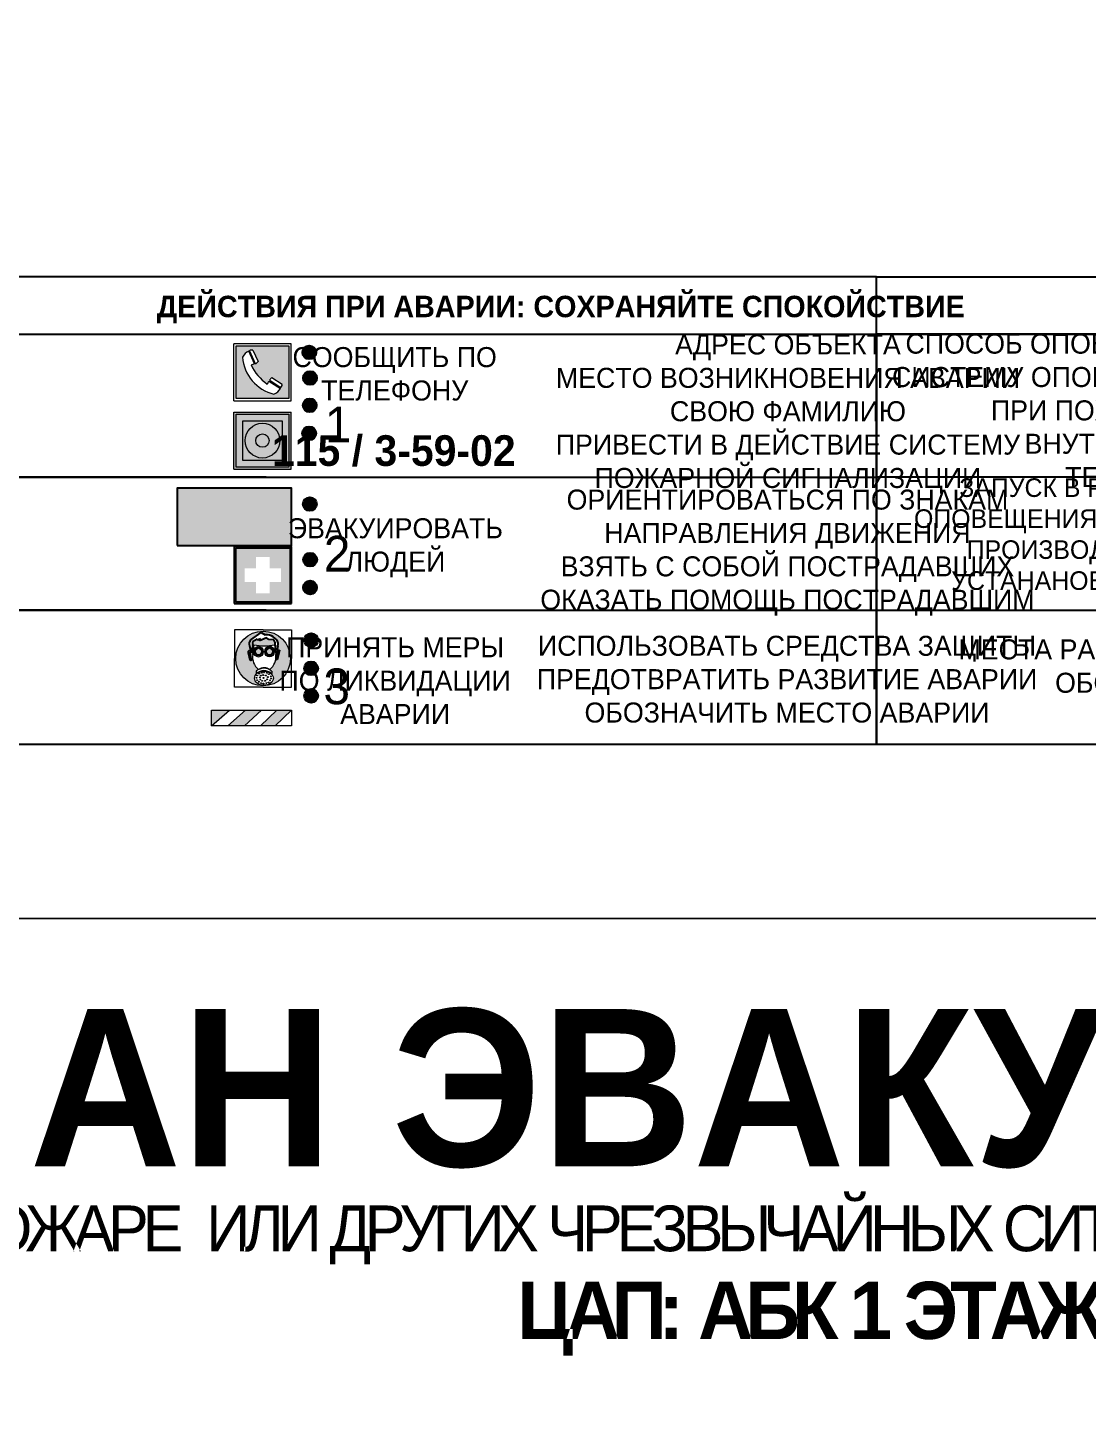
# Model space of a CAD drawing. Header units: millimetres. Extents: x 13114 to 67229, y 22859 to 38520.
# Drawn here: x 30610.5 to 30758.7, y 35879.9 to 36074.6 of the extents above; entities that cross this region are included whole.
import ezdxf

# ---------------------------------------------------------------- set-up
doc = ezdxf.new("R2010")
doc.units = ezdxf.units.MM
doc.styles.add('обычный', font='arial.ttf')

# ---------------------------------------------------------------- blocks, each defined once
blk = doc.blocks.new('A$C38D26F80')
h = blk.add_hatch(color=5)
h.dxf.hatch_style = 1
h.paths.add_polyline_path([(-8.77, -4.48, 1), (-0.19, -4.48, 1)])
h.paths.add_polyline_path([(-6.75, -3.58), (-6.75, -3.31), (-6.62, -3.22), (-6.5, -3.22), (-6.42, -3.3), (-6.39, -3.28), (-6.59, -2.23), (-6.59, -2.01), (-6.38, -1.58), (-4.76, -0.4), (-4.13, -0.79, -0.362848), (-2.1, -2.1, -0.201049), (-2.17, -2.48, 0.085434), (-2.26, -3.13), (-1.9, -3.16), (-2.25, -4.7), (-2.4, -4.59), (-2.43, -4.34), (-2.36, -4.34), (-2.14, -3.34), (-2.47, -3.42), (-2.58, -1.95), (-2.77, -1.58), (-3.58, -1.52), (-3.92, -1.26), (-5.05, -1.73), (-4.87, -1.39), (-5.41, -1.6), (-5.41, -1.46), (-6.13, -1.87), (-6.18, -3.5), (-6.56, -3.47), (-6.37, -4.59), (-6.16, -4.43), (-6.16, -4.66), (-6.36, -4.79), (-6.37, -4.8), (-6.51, -4.76)], flags=16)
h.paths.add_polyline_path([(-6.51, -4.76), (-6.36, -4.79), (-6.37, -4.8)], flags=0)
h.paths.add_polyline_path([(-5.92, -2.34, 0.089508), (-2.67, -2.35), (-2.48, -3.88, -0.268602), (-3.4, -6.18, 0.262449), (-5.2, -6.18, -0.268602), (-6.11, -3.88)], flags=16)
edge = h.paths.add_edge_path(flags=16)
edge.add_ellipse((-5.19, -3.41), major_axis=(0, 0.842), ratio=0.848992, start_angle=0, end_angle=360)
edge = h.paths.add_edge_path(flags=0)
edge.add_ellipse((-5.19, -3.39), major_axis=(0, 0.665), ratio=0.853798, start_angle=0, end_angle=360)
edge = h.paths.add_edge_path(flags=0)
edge.add_ellipse((-5.19, -3.4), major_axis=(0, 0.528), ratio=0.864094, start_angle=0, end_angle=360)
edge = h.paths.add_edge_path(flags=16)
edge.add_ellipse((-3.47, -3.4), major_axis=(0, 0.842), ratio=0.848992, start_angle=0, end_angle=360)
h.paths.add_polyline_path([(-3.13, -6.45), (-3.13, -6.84, 0.383174), (-5.57, -6.85), (-5.57, -6.49, -0.369952)], flags=16)
edge = h.paths.add_edge_path(flags=0)
edge.add_ellipse((-3.47, -3.39), major_axis=(0, 0.665), ratio=0.853798, start_angle=0, end_angle=360)
edge = h.paths.add_edge_path(flags=0)
edge.add_ellipse((-3.47, -3.4), major_axis=(0, 0.528), ratio=0.864094, start_angle=0, end_angle=360)
edge = h.paths.add_edge_path(flags=16)
edge.add_ellipse((-4.34, -7.57), major_axis=(-1.48, 0), ratio=0.744955, start_angle=0, end_angle=360)
h.paths.add_polyline_path([(-5.01, -6.85, -1), (-5.15, -6.85, -1)], flags=0)
h.paths.add_polyline_path([(-5.33, -7.14, -1), (-5.47, -7.14, -1)], flags=0)
h.paths.add_polyline_path([(-4.61, -6.71, -1), (-4.74, -6.71, -1)], flags=16)
h.paths.add_polyline_path([(-5.43, -7.51, -1), (-5.57, -7.51, -1)], flags=0)
h.paths.add_polyline_path([(-4.26, -6.67, -1), (-4.4, -6.67, -1)], flags=16)
h.paths.add_polyline_path([(-4.74, -7.14, -1), (-4.88, -7.14, -1)], flags=0)
h.paths.add_polyline_path([(-4.93, -7.43, -1), (-5.07, -7.43, -1)], flags=0)
h.paths.add_polyline_path([(-4.41, -7.07, -1), (-4.54, -7.07, -1)], flags=0)
h.paths.add_polyline_path([(-5.33, -7.87, -1), (-5.46, -7.87, -1)], flags=0)
h.paths.add_polyline_path([(-3.8, -6.71, -1), (-3.94, -6.71, -1)], flags=16)
h.paths.add_polyline_path([(-4.85, -7.78, -1), (-4.98, -7.78, -1)], flags=0)
h.paths.add_polyline_path([(-3.96, -7.14, -1), (-4.1, -7.14, -1)], flags=0)
h.paths.add_polyline_path([(-4.33, -7.53, -1), (-4.47, -7.53, -1)], flags=0)
h.paths.add_polyline_path([(-5.09, -8.12, -1), (-5.23, -8.12, -1)], flags=0)
h.paths.add_polyline_path([(-3.5, -6.94, -1), (-3.64, -6.94, -1)], flags=0)
h.paths.add_polyline_path([(-4.54, -7.97, -1), (-4.68, -7.97, -1)], flags=0)
h.paths.add_polyline_path([(-3.66, -7.39, -1), (-3.8, -7.39, -1)], flags=0)
h.paths.add_polyline_path([(-4.73, -8.35, -1), (-4.86, -8.35, -1)], flags=0)
h.paths.add_polyline_path([(-4.09, -7.96, -1), (-4.23, -7.96, -1)], flags=0)
h.paths.add_polyline_path([(-3.77, -7.74, -1), (-3.91, -7.74, -1)], flags=0)
h.paths.add_polyline_path([(-3.22, -7.27, -1), (-3.35, -7.27, -1)], flags=0)
h.paths.add_polyline_path([(-4.34, -8.4, -1), (-4.47, -8.4, -1)], flags=0)
h.paths.add_polyline_path([(-3.16, -7.61, -1), (-3.3, -7.61, -1)], flags=0)
h.paths.add_polyline_path([(-3.9, -8.35, -1), (-4.04, -8.35, -1)], flags=0)
h.paths.add_polyline_path([(-3.32, -7.91, -1), (-3.46, -7.91, -1)], flags=0)
h.paths.add_polyline_path([(-3.55, -8.23, -1), (-3.69, -8.23, -1)], flags=0)
at = {"color": 5, "lineweight": 5}
for p, q in [((-4.48, 0), (-8.96, 0)), ((-8.96, 0), (-8.96, -4.48)), ((-4.48, 0), (0, 0)), ((0, 0), (0, -4.48)), ((-6.59, -2.01), (-6.38, -1.58)), ((-6.59, -2.23), (-6.59, -2.01)), ((-6.38, -1.58), (-4.76, -0.4)), ((-6.13, -1.87), (-6.18, -3.5)), ((-5.41, -1.46), (-6.13, -1.87)), ((-4.87, -1.39), (-5.41, -1.6)), ((-5.41, -1.6), (-5.41, -1.46)), ((-3.92, -1.26), (-5.05, -1.73)), ((-5.05, -1.73), (-4.87, -1.39)), ((-4.76, -0.4), (-4.13, -0.79)), ((-3.58, -1.52), (-3.92, -1.26)), ((-2.77, -1.58), (-3.58, -1.52)), ((-2.58, -1.95), (-2.77, -1.58)), ((-2.47, -3.42), (-2.58, -1.95)), ((-6.75, -3.31), (-6.62, -3.22)), ((-6.75, -3.58), (-6.75, -3.31)), ((-6.51, -4.76), (-6.75, -3.58)), ((-6.62, -3.22), (-6.5, -3.22)), ((-6.39, -3.28), (-6.59, -2.23)), ((-6.18, -3.5), (-6.56, -3.47)), ((-6.56, -3.47), (-6.37, -4.59)), ((-6.5, -3.22), (-6.42, -3.3)), ((-6.42, -3.3), (-6.39, -3.28)), ((-5.92, -2.34), (-6.11, -3.88)), ((-2.67, -2.34), (-2.48, -3.88)), ((-2.14, -3.34), (-2.47, -3.42)), ((-2.43, -4.34), (-2.4, -4.59)), ((-2.43, -4.34), (-2.36, -4.34)), ((-2.36, -4.34), (-2.14, -3.34)), ((-1.9, -3.16), (-2.26, -3.13)), ((-2.25, -4.7), (-1.9, -3.16)), ((-8.96, -8.96), (-8.96, -4.48)), ((-6.37, -4.8), (-6.51, -4.76)), ((-6.37, -4.59), (-6.16, -4.43)), ((-6.16, -4.66), (-6.37, -4.8)), ((-6.16, -4.43), (-6.16, -4.66)), ((-5.57, -6.49), (-5.57, -6.85)), ((-3.13, -6.45), (-3.13, -6.84)), ((-2.4, -4.59), (-2.25, -4.7)), ((0, -8.96), (0, -4.48)), ((-4.48, -8.96), (-8.96, -8.96)), ((-4.48, -8.96), (0, -8.96))]:
    blk.add_line(p, q, dxfattribs=at)
at = {"color": 5}
for p, q in [((-6.59, -2.01), (-6.38, -1.58)), ((-6.59, -2.23), (-6.59, -2.01)), ((-6.38, -1.58), (-4.76, -0.4)), ((-6.13, -1.87), (-6.18, -3.5)), ((-5.41, -1.46), (-6.13, -1.87)), ((-4.87, -1.39), (-5.41, -1.6)), ((-5.41, -1.6), (-5.41, -1.46)), ((-3.92, -1.26), (-5.05, -1.73)), ((-5.05, -1.73), (-4.87, -1.39)), ((-4.76, -0.4), (-4.13, -0.79)), ((-3.58, -1.52), (-3.92, -1.26)), ((-2.77, -1.58), (-3.58, -1.52)), ((-2.58, -1.95), (-2.77, -1.58)), ((-2.47, -3.42), (-2.58, -1.95)), ((-6.75, -3.31), (-6.62, -3.22)), ((-6.75, -3.58), (-6.75, -3.31)), ((-6.51, -4.76), (-6.75, -3.58)), ((-6.62, -3.22), (-6.5, -3.22)), ((-6.39, -3.28), (-6.59, -2.23)), ((-6.18, -3.5), (-6.56, -3.47)), ((-6.56, -3.47), (-6.37, -4.59)), ((-6.5, -3.22), (-6.42, -3.3)), ((-6.42, -3.3), (-6.39, -3.28)), ((-2.14, -3.34), (-2.47, -3.42)), ((-2.4, -4.59), (-2.43, -4.34)), ((-2.43, -4.34), (-2.36, -4.34)), ((-2.36, -4.34), (-2.14, -3.34)), ((-2.26, -3.13), (-1.9, -3.16)), ((-1.9, -3.16), (-2.25, -4.7)), ((-6.37, -4.8), (-6.51, -4.76)), ((-6.36, -4.79), (-6.51, -4.76)), ((-6.37, -4.59), (-6.16, -4.43)), ((-6.16, -4.66), (-6.37, -4.8)), ((-6.16, -4.66), (-6.36, -4.79)), ((-6.16, -4.43), (-6.16, -4.66)), ((-2.25, -4.7), (-2.4, -4.59))]:
    blk.add_line(p, q, dxfattribs=at)
at = {"color": 5, "lineweight": 5}
for centre, radius in [((-4.48, -4.48), 4.29), ((-5.5, -7.51), 0.0678), ((-5.4, -7.14), 0.0678), ((-5.4, -7.87), 0.0678), ((-5.16, -8.12), 0.0678), ((-5.08, -6.85), 0.0678), ((-5, -7.43), 0.0678), ((-4.91, -7.78), 0.0678), ((-4.81, -7.14), 0.0678), ((-4.79, -8.35), 0.0678), ((-4.67, -6.71), 0.0678), ((-4.61, -7.97), 0.0678), ((-4.47, -7.07), 0.0678), ((-4.4, -7.53), 0.0678), ((-4.4, -8.4), 0.0678), ((-4.33, -6.67), 0.0678), ((-4.16, -7.96), 0.0678), ((-4.03, -7.14), 0.0678), ((-3.97, -8.35), 0.0678), ((-3.87, -6.71), 0.0678), ((-3.84, -7.74), 0.0678), ((-3.73, -7.39), 0.0678), ((-3.62, -8.23), 0.0678), ((-3.57, -6.94), 0.0678), ((-3.39, -7.91), 0.0678), ((-3.28, -7.27), 0.0678), ((-3.23, -7.61), 0.0678)]:
    blk.add_circle(centre, radius, dxfattribs=at)
at = {"color": 5}
for centre, radius, start, end in [((-3.89, -2.66), 1.88, 17.387, 97.1599), ((-2.6, -2.2), 0.511, 326.3906, 11.8614), ((-0.35, -3.07), 1.91, 162.2553, 181.7878)]:
    blk.add_arc(centre, radius, start, end, dxfattribs=at)
at = {"color": 5, "lineweight": 5}
for centre, radius, start, end in [((-2.6, -2.2), 0.513, 326.4781, 11.7739), ((-3.66, -4.24), 2.47, 171.573, 231.7124), ((-4.28, 6.66), 9.15, 259.6987, 280.1569), ((-4.93, -4.24), 2.47, 308.2876, 8.427), ((-0.47, -3.05), 1.79, 161.5846, 182.4584), ((-4.33, -7.88), 1.87, 50.358, 131.5662), ((-4.34, -8.2), 1.82, 48.4943, 132.3565), ((-4.3, -7.78), 1.83, 60.5889, 119.4111)]:
    blk.add_arc(centre, radius, start, end, dxfattribs=at)
for centre, major_axis, ratio in [((-5.19, -3.41), (0, 0.842), 0.848992), ((-5.19, -3.39), (0, 0.665), 0.853798), ((-5.19, -3.4), (0, 0.528), 0.864094), ((-3.47, -3.4), (0, 0.842), 0.848992), ((-3.47, -3.39), (0, 0.665), 0.853798), ((-3.47, -3.4), (0, 0.528), 0.864094), ((-4.34, -7.57), (-1.48, 0), 0.744955)]:
    blk.add_ellipse(centre, major_axis=major_axis, ratio=ratio, dxfattribs=at)
blk = doc.blocks.new('A$C47DD6509')
at = {"lineweight": 5}
for points in [[(-8.69, 0), (-11.19, 0), (-11.19, -2.22)], [(-4.22, 0), (-6.45, 0), (-8.91, -2.22), (-6.61, -2.22)], [(0, 0), (-2.09, 0), (-4.36, -2.22), (-2.29, -2.22)]]:
    blk.add_hatch(color=242, dxfattribs=at).paths.add_polyline_path(points)
at = {"color": 242, "lineweight": 5}
for p, q in [((-11.19, -2.22), (-8.69, 0)), ((-11.19, -2.22), (-11.19, 0)), ((-11.19, 0), (-8.69, 0)), ((-11.19, 0), (0, 0)), ((-8.91, -2.22), (-6.45, 0)), ((-6.61, -2.22), (-4.22, 0)), ((-4.36, -2.22), (-2.09, 0)), ((-2.29, -2.22), (0, 0)), ((0, 0), (0, -2.22)), ((0, -2.22), (-11.19, -2.22))]:
    blk.add_line(p, q, dxfattribs=at)
blk = doc.blocks.new('A$C32E8229D')
at = {"true_color": 0xffffff}
blk.add_hatch(color=7, dxfattribs=at).paths.add_polyline_path([(0, 0), (0, -8), (16, -8), (16, 0)])
h = blk.add_hatch(color=126)
h.paths.add_polyline_path([(0.2, -0.2), (15.8, -0.2), (15.8, -7.8), (0.2, -7.8)])
h.paths.add_polyline_path([(13.49, -2.05), (12.08, -2.05), (11.37, -2.63, 0.162397), (11.29, -2.84), (11.29, -3.63), (10.35, -3.63), (10.35, -4.05), (11.68, -4.05), (11.68, -3.48), (12.26, -4.28), (11.29, -5.1), (11.29, -6.78), (11.85, -6.78), (11.85, -5.44), (12.8, -4.64), (12.8, -5.94), (14.46, -5.94), (14.46, -5.39), (13.45, -5.39), (13.45, -3.97), (12.46, -2.59), (13.15, -2.59), (13.69, -3.34), (14.18, -3)], flags=16)
h.paths.add_polyline_path([(10.74, -1.82, 1), (11.8, -1.82, 1)], flags=16)
h.paths.add_polyline_path([(9.39, -3.59), (5.99, -3.59), (6.56, -3.03), (5.91, -3.03), (5.1, -3.83), (5.91, -4.64), (6.56, -4.64), (5.99, -4.09), (9.39, -4.09)], flags=16)
h.paths.add_polyline_path([(4.29, -1.08), (1.72, -1.08), (1.72, -6.6), (4.29, -6.6)], flags=16)
at = {"color": 126}
blk.add_lwpolyline([(16, -8), (0, -8), (0, 0), (16, 0)], close=True, dxfattribs=at)
blk = doc.blocks.new('A$C18900ED3')
h = blk.add_hatch(color=126)
h.paths.add_polyline_path([(-0.18, -0.18), (-7.02, -0.18), (-7.02, -7.02), (-0.18, -7.02)])
h.paths.add_polyline_path([(-5.89, -4.46), (-5.89, -2.77), (-4.46, -2.77), (-4.46, -1.31), (-2.77, -1.31), (-2.77, -2.77), (-1.33, -2.77), (-1.33, -4.46), (-2.77, -4.46), (-2.77, -5.89), (-4.46, -5.89), (-4.46, -4.46)], flags=16)
at = {"color": 126}
for p, q in [((-7.2, 0), (-7.2, -7.2)), ((0, 0), (-7.2, 0)), ((0, -7.2), (0, 0)), ((-7.02, -7.02), (-7.02, -0.18)), ((-7.02, -0.18), (-0.18, -0.18)), ((-0.18, -0.18), (-0.18, -7.02)), ((-7.2, -7.2), (0, -7.2)), ((-0.18, -7.02), (-7.02, -7.02))]:
    blk.add_line(p, q, dxfattribs=at)
blk = doc.blocks.new('A$C456E1F9C')
at = {"lineweight": 5}
h = blk.add_hatch(color=242, dxfattribs=at)
h.paths.add_polyline_path([(0.51, -1.47), (0.51, -13.26), (12.29, -13.26), (12.29, -1.47)])
h.paths.add_polyline_path([(5.42, -4.95, -0.254479), (4.78, -5.4), (3.52, -2.53, -0.209735), (4.23, -2.4)], flags=16)
h.paths.add_polyline_path([(8.53, -8.6), (10.87, -10.17), (10.54, -10.76), (8.03, -9.13, -0.192251)], flags=16)
h.paths.add_polyline_path([(4.61, -5.49, 0.005518), (3.87, -5.72, 0.128647), (7.49, -10.01, 0.00809), (7.83, -9.33), (10.47, -10.97, -0.16736), (8.99, -12.25, -0.327862), (1.95, -3.95, -0.166952), (3.36, -2.62)], flags=16)
at = {"color": 242, "lineweight": 5}
for p, q in [((0, -13.77), (0, -0.97)), ((12.8, -0.97), (0, -0.97)), ((4.61, -5.49), (3.36, -2.62)), ((3.52, -2.53), (4.78, -5.4)), ((4.23, -2.4), (5.42, -4.95)), ((12.8, -13.77), (12.8, -0.97)), ((7.83, -9.33), (10.47, -10.97)), ((8.03, -9.13), (10.54, -10.76)), ((10.81, -10.12), (8.53, -8.6)), ((10.54, -10.76), (10.8, -10.3)), ((10.8, -10.3), (10.81, -10.12)), ((0, -13.77), (12.8, -13.77))]:
    blk.add_line(p, q, dxfattribs=at)
blk.add_lwpolyline([(0.51, -1.47), (12.29, -1.47), (12.29, -13.26), (0.51, -13.26)], close=True, dxfattribs=at)
for centre, radius, start, end in [((4.59, -5.34), 2.99, 114.2845, 152.1974), ((4.02, -3.27), 0.891, 76.3284, 123.7092), ((11.12, -3.31), 9.19, 183.9915, 256.6009), ((14.98, -39.1), 35.17, 107.1487, 108.4135), ((13.86, -0.94), 11.08, 205.5536, 234.8762), ((4.68, -4.59), 0.824, 276.9621, 334.0723), ((-13.31, 0.8), 23.44, 332.5487, 334.4027), ((8.94, -9.5), 0.989, 114.4092, 157.9388), ((7.87, -9.46), 3, 291.9291, 329.9329)]:
    blk.add_arc(centre, radius, start, end, dxfattribs=at)
blk = doc.blocks.new('A$C54414219')
at = {"true_color": 0xffffff}
h = blk.add_hatch(color=7, dxfattribs=at)
h.paths.add_polyline_path([(2.39, -9.45), (2.39, -18.3), (11.23, -18.3), (11.23, -9.45)], flags=0)
h.paths.add_polyline_path([(10.71, -13.87, -1), (2.92, -13.87, -1)], flags=0)
h.paths.add_polyline_path([(8.3, -13.87, -1), (5.33, -13.87, -1)], flags=0)
h.paths.add_polyline_path([(0.41, -7.47), (0.41, -20.27), (13.21, -20.27), (13.21, -7.47)])
h.paths.add_polyline_path([(0.92, -19.77), (12.71, -19.77), (12.71, -7.98), (0.92, -7.98)], flags=16)
h.paths.add_polyline_path([(11.23, -9.45), (11.23, -18.3), (2.39, -18.3), (2.39, -9.45)], flags=0)
at = {"lineweight": 5}
h = blk.add_hatch(color=242, dxfattribs=at)
h.paths.add_polyline_path([(12.71, -7.98), (0.92, -7.98), (0.92, -19.77), (12.71, -19.77)])
h.paths.add_polyline_path([(11.23, -18.3), (2.39, -18.3), (2.39, -9.45), (11.23, -9.45)], flags=16)
h.paths.add_polyline_path([(10.71, -13.87, -1), (2.92, -13.87, -1)], flags=0)
h.paths.add_polyline_path([(8.3, -13.87, -1), (5.33, -13.87, -1)], flags=0)
at = {"true_color": 0xffffff}
h = blk.add_hatch(color=7, dxfattribs=at)
h.paths.add_polyline_path([(2.39, -9.45), (2.39, -18.3), (11.23, -18.3), (11.23, -9.45)])
h.paths.add_polyline_path([(10.71, -13.87, -1), (2.92, -13.87, -1)], flags=16)
h.paths.add_polyline_path([(8.3, -13.87, -1), (5.33, -13.87, -1)], flags=0)
at = {"lineweight": 5}
h = blk.add_hatch(color=242, dxfattribs=at)
h.paths.add_polyline_path([(2.92, -13.87, 1), (10.71, -13.87, 1)])
h.paths.add_polyline_path([(8.3, -13.87, -1), (5.33, -13.87, -1)], flags=16)
at = {"color": 242, "lineweight": 5}
for p, q in [((0.41, -20.27), (0.41, -7.47)), ((0.41, -7.47), (13.21, -7.47)), ((0.41, -7.47), (13.21, -7.47)), ((13.21, -20.27), (13.21, -7.47)), ((0.41, -20.27), (13.21, -20.27))]:
    blk.add_line(p, q, dxfattribs=at)
for points in [[(0.92, -7.98), (12.71, -7.98), (12.71, -19.77), (0.92, -19.77)], [(2.39, -9.45), (11.23, -9.45), (11.23, -18.3), (2.39, -18.3)]]:
    blk.add_lwpolyline(points, close=True, dxfattribs=at)
for radius in [3.89, 1.49]:
    blk.add_circle((6.81, -13.87), radius, dxfattribs=at)

msp = doc.modelspace()

# ---------------------------------------------------------------- hatches: boundary and pattern name
at = {"lineweight": 0}
h = msp.add_hatch(color=256, dxfattribs=at)
h.dxf.hatch_style = 1
h.paths.add_polyline_path([(30648.95, 36029.25, 1), (30650.88, 36029.25, 1)])
h = msp.add_hatch(color=256, dxfattribs=at)
h.dxf.hatch_style = 1
h.paths.add_polyline_path([(30649.06, 36025.67, 1), (30650.99, 36025.67, 1)])
h = msp.add_hatch(color=256, dxfattribs=at)
h.dxf.hatch_style = 1
h.paths.add_polyline_path([(30649.02, 36021.85, 1), (30650.95, 36021.85, 1)])
h = msp.add_hatch(color=256, dxfattribs=at)
h.dxf.hatch_style = 1
h.paths.add_polyline_path([(30648.94, 36017.93, 1), (30650.87, 36017.93, 1)])
h = msp.add_hatch(color=256, dxfattribs=at)
h.dxf.hatch_style = 1
h.paths.add_polyline_path([(30649.02, 36008.04, 1), (30650.95, 36008.04, 1)])
h = msp.add_hatch(color=256, dxfattribs=at)
h.dxf.hatch_style = 1
h.paths.add_polyline_path([(30649.06, 36000.26, 1), (30650.99, 36000.26, 1)])
h = msp.add_hatch(color=256, dxfattribs=at)
h.dxf.hatch_style = 1
h.paths.add_polyline_path([(30649.05, 35996.36, 1), (30650.99, 35996.36, 1)])
h = msp.add_hatch(color=256, dxfattribs=at)
h.dxf.hatch_style = 1
h.paths.add_polyline_path([(30649.21, 35989, 1), (30651.14, 35989, 1)])
h = msp.add_hatch(color=256, dxfattribs=at)
h.dxf.hatch_style = 1
h.paths.add_polyline_path([(30649.21, 35985.06, 1), (30651.14, 35985.06, 1)])
h = msp.add_hatch(color=256, dxfattribs=at)
h.dxf.hatch_style = 1
h.paths.add_polyline_path([(30649.21, 35981.22, 1), (30651.14, 35981.22, 1)])

# ---------------------------------------------------------------- linework, layer by layer
at = {"color": 5, "lineweight": 0}
for points in [[(30416.34, 35950.09), (31016.34, 35950.09), (31016.34, 36345.09), (30416.34, 36345.09)], [(30416.34, 35555.09), (31016.34, 35555.09), (31016.34, 35950.09), (30416.34, 35950.09)]]:
    msp.add_lwpolyline(points, close=True, dxfattribs=at)
for points in [[(30585.47, 36031.78), (30729.24, 36031.78), (30729.24, 36039.84), (30585.47, 36039.84)], [(30729.24, 36039.84), (30850.96, 36039.84), (30850.96, 35974.39), (30729.24, 35974.39)], [(30729.24, 36039.84), (30850.96, 36039.84), (30850.96, 36031.78), (30729.24, 36031.78)], [(30585.47, 36031.78), (30729.24, 36031.78), (30729.24, 35974.39), (30585.47, 35974.39)], [(30729.24, 36031.78), (30850.96, 36031.78), (30850.96, 36011.79), (30729.24, 36011.79)], [(30850.96, 36011.79), (30729.24, 36011.79), (30729.24, 35993.21), (30850.96, 35993.21)]]:
    msp.add_lwpolyline(points, close=True)
for points in [[(30643.89, 36011.79), (30585.47, 36011.79), (30729.24, 36011.79)], [(30643.89, 35993.21), (30585.47, 35993.21), (30729.24, 35993.21)]]:
    msp.add_lwpolyline(points)
for centre in [(30649.92, 36029.25), (30650.02, 36025.67), (30649.98, 36021.85), (30649.9, 36017.93), (30649.99, 36008.04), (30650.03, 36000.26), (30650.02, 35996.36), (30650.18, 35989), (30650.17, 35985.06), (30650.17, 35981.22)]:
    msp.add_circle(centre, 0.966)

# ---------------------------------------------------------------- block references
for name, p, xscale, yscale, zscale in [('A$C456E1F9C', (30639.36, 36031.07), 0.625, 0.625, 0.625), ('A$C54414219', (30639.11, 36025.58), 0.625, 0.625, 0.625), ('A$C18900ED3', (30647.43, 36002.11), 1.111111111007631, 1.111111111007631, 1.111111111007631), ('A$C38D26F80', (30647.45, 35990.44), 0.8928571427240968, 0.8928571427240968, 0.8928571427240968)]:
    msp.add_blockref(name, p, dxfattribs=dict(xscale=xscale, yscale=yscale, zscale=zscale))
at = {"xscale": -1}
msp.add_blockref('A$C32E8229D', (30647.43, 36010.26), dxfattribs=at)
at = {"color": 242, "true_color": 0xc1121c}
msp.add_blockref('A$C47DD6509', (30647.45, 35979.23), dxfattribs=at)

# ---------------------------------------------------------------- texts
at = {"lineweight": 0, "style": 'обычный'}
for s, insert, char_height, width, attachment_point in [('{\\fProxima Nova Rg|b1|i0|c204|p2;ДЕЙСТВИЯ ПРИ АВАРИИ: СОХРАНЯЙТЕ СПОКОЙСТВИЕ\\H1.6644x; }', (30685.09, 36035.24), 3, 175.1736, 5), ('{\\fProxima Nova Rg|b0|i0|c204|p2;СПОСОБ ОПОВЕЩЕНИЯ АВТОМАТИЧЕСКИЙ ЧЕРЕЗ РЕЧЕВУЮ СИСТЕМУ ОПОВЕЩЕНИЯ И УПРАВЛЕНИЯ ЭВАКУАЦИЕЙ ЛЮДЕЙ ПРИ ПОЖАРЕ , А ТАК ЖЕ ВРУЧНУЮ, ИСПОЛЬЗУЯ ВНУТРЕННЮЮ ГРОМКУЮ СВЯЗЬ СИСТЕМЫ ТЕХНОЛОГИЧЕСКОГО ОПОВЕЩЕНИЯ.}', (30790.86, 36020.74), 2.8, 118.5618, 5), ('\\pi-8.4,l8.4,t8.4;{\\fProxima Nova Rg|b0|i0|c204|p2;АДРЕС ОБЪЕКТА\\PМЕСТО ВОЗНИКНОВЕНИЯ АВАРИИ\\PСВОЮ ФАМИЛИЮ\\PПРИВЕСТИ В ДЕЙСТВИЕ СИСТЕМУ \\PПОЖАРНОЙ СИГНАЛИЗАЦИИ}', (30716.87, 36020.62), 2.8, 126.6484, 5), ('{\\fProxima Nova Rg|b0|i0|c204|p2;СООБЩИТЬ ПО \\PТЕЛЕФОНУ}', (30661.86, 36026.24), 2.8, 126.6484, 5), ('{\\fProxima Nova Rg|b0|i0|c204|p2;1\\H1.1667x; }', (30653.96, 36019.17), 5, 126.6484, 5), ('{\\fProxima Nova Rg|b1|i0|c0|p2;\\H1.0714x;115 / 3-59-02\\H1.2822x; }', (30661.74, 36015.46), 4, 126.6484, 5), ('{\\fProxima Nova Rg|b0|i0|c204|p2;\\P\\pt7.8;ЗАПУСК В РУЧНОМ РЕЖИМЕ АВТОМАТИЧЕСКОЙ СИСТЕМЫ ОПОВЕЩЕНИЯ  И УПРАВЛЕНИЯ ЭВАКУАЦИИ ЛЮДЕЙ ПРИ ПОЖАРЕ ПРОИЗВОДИТСЯ ОТ РУЧНЫХ ПОЖАРНЫХ ИЗВЕЩАТЕЛЕЙ, УСТАНАНОВЛЕННЫХ НА СТЕНАХ ВБЛИЗИ ЭВАКУАЦИОННЫХ ВЫХОДОВ. }', (30792.31, 36003.46), 2.6, 121.7868, 5), ('\\pi-8.4,l8.4,t8.4;{\\fProxima Nova Rg|b0|i0|c204|p2;ОРИЕНТИРОВАТЬСЯ ПО ЗНАКАМ \\PНАПРАВЛЕНИЯ ДВИЖЕНИЯ\\PВЗЯТЬ С СОБОЙ ПОСТРАДАВШИХ\\PОКАЗАТЬ ПОМОЩЬ ПОСТРАДАВШИМ}', (30716.8, 36001.26), 2.8, 126.6484, 5), ('{\\fProxima Nova Rg|b0|i0|c204|p2;ЭВАКУИРОВАТЬ \\PЛЮДЕЙ}', (30661.96, 36001.92), 2.8, 126.6484, 5), ('{\\fProxima Nova Rg|b0|i0|c204|p2;2\\H1.1967x; }', (30653.81, 36001.09), 5, 126.6484, 5), ('\\pi-8.4,l8.4,t8.4;{\\fProxima Nova Rg|b0|i0|c204|p2;ИСПОЛЬЗОВАТЬ СРЕДСТВА ЗАЩИТЫ \\PПРЕДОТВРАТИТЬ РАЗВИТИЕ АВАРИИ\\PОБОЗНАЧИТЬ МЕСТО АВАРИИ}', (30716.74, 35983.53), 2.8, 126.6484, 5), ('\\pt8.4;{\\fProxima Nova Rg|b0|i0|c204|p2;\\PМЕСТА РАСПОЛОЖЕНИЯ ПОЖАРНЫХ ИЗВЕЩАТЕЛЕЙ ОБОЗНАЧЕНЫ НА НАСТОЯЩЕМ ПЛАНЕ}', (30790.67, 35987.31), 2.8, 118.5618, 5), ('{\\fProxima Nova Rg|b0|i0|c204|p2;ПРИНЯТЬ МЕРЫ \\PПО ЛИКВИДАЦИИ \\PАВАРИИ}', (30661.92, 35983.34), 2.8, 126.6484, 5), ('{\\fProxima Nova Rg|b0|i0|c204|p2;3\\H1.1967x; }', (30653.75, 35982.51), 5, 126.6484, 5), ('{\\fProxima Nova Rg|b1|i0|c204|p2;ПЛАН ЭВАКУАЦИИ}', (30568.99, 35937.41), 22, 493.8901, 1)]:
    msp.add_mtext(s, dxfattribs=dict(at, insert=insert, char_height=char_height, width=width, attachment_point=attachment_point))
at = {"color": 0, "lineweight": 0, "insert": (30719.44, 35910.11), "char_height": 8, "width": 449.2158, "attachment_point": 5, "style": 'обычный'}
msp.add_mtext('{\\fArial Black|b1|i0|c204|p34;\\H2x;\\T0.85;  \\fArial Narrow|b0|i0|c204|p34;\\H0.8x;\\W0.9;\\P\\fProxima Nova Rg|b0|i0|c204|p2;\\H0.5x;\\W1;\\C256;ПРИ ПОЖАРЕ  ИЛИ ДРУГИХ ЧРЕЗВЫЧАЙНЫХ СИТУАЦИЯХ  ИЗ ПОМЕЩЕНИЙ \\fProxima Nova Rg|b1|i0|c204|p2;\\H1.25x;\\PЦАП: АБК\\fProxima Nova Rg|b1|i0|c0|p2; 1 \\fProxima Nova Rg|b1|i0|c204|p2;ЭТАЖ}', dxfattribs=at)

doc.saveas('drawing.dxf')
